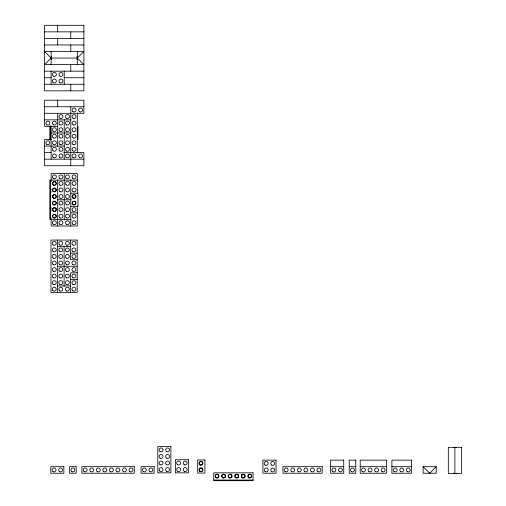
<?xml version="1.0" encoding="UTF-8"?>
<svg xmlns="http://www.w3.org/2000/svg" width="506" height="506" viewBox="0 0 506 506"><rect width="100%" height="100%" fill="white"/><g stroke="black" fill="none" stroke-linecap="round" stroke-linejoin="round"><path stroke-width="0.76" d="M51.492 59.563L51.119 58.063L51.492 56.564M76.956 59.563L77.329 58.063L76.956 56.564M52.694 208.636L53.003 208.225M224.968 477.506L225.284 477.095M238.073 477.506L238.389 477.095M241.817 475.292L242.077 474.957M51.119 58.063L44.566 64.616L83.882 64.616L77.329 58.063L51.119 58.063L44.566 51.511L83.882 51.511L77.329 58.063M436.223 466.684L429.676 473.236L423.124 466.684L423.124 473.236L436.223 473.236L436.223 466.684L423.124 466.684M55.382 191.66L55.786 191.35M55.382 204.766L55.786 204.456M53.238 208.459L53.579 208.2A1.638 1.638 0 0 1 56.033 209.617A1.638 1.638 0 0 1 53.579 211.034A1.638 1.638 0 0 1 53.579 208.2M241.849 474.723L242.254 474.413A1.967 1.967 0 0 1 245.201 476.114A1.967 1.967 0 0 1 242.254 477.816L241.849 477.506M453.382 447.715L454.881 447.336L456.38 447.715M453.382 473.173L454.881 473.546L456.38 473.173M44.566 31.853L83.882 31.853M44.566 38.405L83.882 38.405M44.566 44.958L83.882 44.958M44.566 71.169L83.882 71.169M44.566 77.722L51.119 77.722M64.224 77.722L83.882 77.722M44.566 84.274L83.882 84.274M44.566 106.753L83.882 106.753M44.566 113.3L83.882 113.3L83.882 100.201L44.566 100.201L44.566 126.405L57.671 126.405M44.566 119.852L70.777 119.852M77.329 126.405L77.987 126.405L77.987 139.511L77.329 139.511M51.119 132.958L71.163 132.958M51.119 139.511L44.566 139.511L44.566 165.721L83.882 165.721L83.882 152.616L63.838 152.616M44.566 146.063L64.224 146.063M44.566 152.616L51.119 152.616M44.566 159.169L83.882 159.169M77.329 180.13L49.809 180.13L49.809 219.446L71.163 219.446M50.467 180.787L51.119 180.787M50.467 181.445L51.119 181.445M50.467 189.307L51.119 189.307M50.467 189.959L51.119 189.959M52.428 189.959L52.757 189.959M56.033 189.959A1.638 1.638 0 0 0 53.579 188.542A1.638 1.638 0 0 0 53.579 191.382A1.638 1.638 0 0 0 56.033 189.959L56.362 189.959A1.967 1.967 0 0 1 53.415 191.66L53.003 191.35M50.467 191.597L51.119 191.597M50.467 192.255L51.119 192.255M70.777 193.235L77.987 193.235L77.987 206.34L70.777 206.34M57.286 199.788L71.163 199.788M50.467 207.732L51.119 207.732M50.467 208.39L51.119 208.39M50.467 209.617L51.119 209.617M50.467 210.275L51.119 210.275M70.777 212.893L77.329 212.893M50.467 218.137L51.119 218.137M50.467 218.794L51.119 218.794M57.545 246.612L70.65 246.612M70.65 253.164L77.203 253.164M77.203 259.717L70.65 259.717L70.65 240.059M57.159 266.27L77.203 266.27M77.203 272.823L70.65 272.823L70.65 292.481M70.65 279.375L77.203 279.375M57.545 285.928L70.65 285.928M330.633 466.684L343.738 466.684M349.222 466.684L355.775 466.684M360.196 466.684L386.407 466.684M391.91 466.684L411.568 466.684M213.753 480.042L253.063 480.042M53.003 204.456L53.415 204.766A1.967 1.967 0 0 0 56.362 203.064A1.967 1.967 0 0 0 53.415 201.363A1.967 1.967 0 0 0 53.415 204.766M55.217 208.2L55.552 208.459M55.786 208.225L56.096 208.636M241.817 476.93L242.077 477.272M238.073 474.723L238.389 475.128M224.968 474.723L225.284 475.128M454.881 447.336L454.881 473.546M223.582 474.147L223.582 474.476M223.582 477.753L223.582 478.081M77.329 51.511L77.329 64.616M77.329 112.92L77.329 153.002M77.329 193.621L77.329 173.577L51.119 173.577L51.119 180.623M77.329 205.955L77.329 225.999L51.119 225.999L51.119 219.06M70.777 31.853L70.777 38.405M70.777 44.958L70.777 51.511M70.777 64.616L70.777 71.169M70.777 84.274L70.777 90.827M70.777 106.753L70.777 165.721M70.777 179.744L70.777 225.999M64.224 71.169L64.224 84.274M64.224 119.852L64.224 159.169M64.224 173.577L64.224 219.832M64.098 246.226L64.098 286.314M57.671 25.3L57.671 31.853M57.671 38.405L57.671 44.958M57.671 100.201L57.671 106.753M57.671 113.3L57.671 146.651M57.671 179.839L57.671 225.999M57.545 240.059L57.545 292.481M51.119 51.511L51.119 64.616M51.119 71.169L51.119 84.274M51.119 125.886L51.119 159.169M50.467 125.886L50.467 140.13M50.467 180.13L50.467 219.446M49.809 125.886L49.809 140.035M53.415 191.66A1.967 1.967 0 0 1 53.415 188.257A1.967 1.967 0 0 1 56.362 189.959M242.254 477.816A1.967 1.967 0 0 1 242.254 474.413M83.882 25.3L44.566 25.3L44.566 90.827L83.882 90.827L83.882 25.3M77.203 240.059L50.992 240.059L50.992 292.481L77.203 292.481L77.203 240.059M170.895 446.627L157.79 446.627L157.79 472.838L170.895 472.838L170.895 446.627M461.434 447.336L448.329 447.336L448.329 473.546L461.434 473.546L461.434 447.336M188.485 459.733L175.38 459.733L175.38 472.838L188.485 472.838L188.485 459.733M204.911 459.967L197.701 459.967L197.701 473.072L204.911 473.072L204.911 459.967M276.017 460.131L262.911 460.131L262.911 473.236L276.017 473.236L276.017 460.131M343.738 460.131L330.633 460.131L330.633 473.236L343.738 473.236L343.738 460.131M355.775 460.131L349.222 460.131L349.222 473.236L355.775 473.236L355.775 460.131M386.407 460.131L360.196 460.131L360.196 473.236L386.407 473.236L386.407 460.131M411.568 460.131L391.91 460.131L391.91 473.236L411.568 473.236L411.568 460.131M63.864 466.684L50.758 466.684L50.758 473.236L63.864 473.236L63.864 466.684M76.172 466.684L69.626 466.684L69.626 473.236L76.172 473.236L76.172 466.684M134.305 466.684L81.883 466.684L81.883 473.236L134.305 473.236L134.305 466.684M154.166 466.684L141.06 466.684L141.06 473.236L154.166 473.236L154.166 466.684M322.227 466.684L282.917 466.684L282.917 473.236L322.227 473.236L322.227 466.684M253.063 472.838L213.753 472.838L213.753 480.7L253.063 480.7L253.063 472.838M59.556 82.383A1.967 1.967 0 0 0 62.845 81.504A1.967 1.967 0 0 0 60.442 79.094A1.967 1.967 0 0 0 59.556 82.383M59.967 76.147A1.967 1.967 0 0 0 62.915 74.445A1.967 1.967 0 0 0 59.967 72.744A1.967 1.967 0 0 0 59.967 76.147M53.003 82.383A1.967 1.967 0 0 0 56.292 81.504A1.967 1.967 0 0 0 53.889 79.094A1.967 1.967 0 0 0 53.003 82.383M53.415 76.147A1.967 1.967 0 0 0 56.362 74.445A1.967 1.967 0 0 0 53.415 72.744A1.967 1.967 0 0 0 53.415 76.147M184.222 471.263A1.967 1.967 0 0 0 187.169 469.562A1.967 1.967 0 0 0 184.222 467.86A1.967 1.967 0 0 0 184.222 471.263M184.222 464.71A1.967 1.967 0 0 0 187.169 463.009A1.967 1.967 0 0 0 184.222 461.308A1.967 1.967 0 0 0 184.222 464.71M177.669 471.263A1.967 1.967 0 0 0 180.617 469.562A1.967 1.967 0 0 0 177.669 467.86A1.967 1.967 0 0 0 177.669 471.263M177.264 464.4A1.967 1.967 0 0 0 180.553 463.515A1.967 1.967 0 0 0 178.144 461.111A1.967 1.967 0 0 0 177.264 464.4M394.206 471.662A1.967 1.967 0 0 0 397.153 469.96A1.967 1.967 0 0 0 394.206 468.259A1.967 1.967 0 0 0 394.206 471.662M407.311 471.662A1.967 1.967 0 0 0 410.258 469.96A1.967 1.967 0 0 0 407.311 468.259A1.967 1.967 0 0 0 407.311 471.662M400.758 471.662A1.967 1.967 0 0 0 403.706 469.96A1.967 1.967 0 0 0 400.758 468.259A1.967 1.967 0 0 0 400.758 471.662M351.518 471.662A1.967 1.967 0 0 0 354.466 469.96A1.967 1.967 0 0 0 351.518 468.259A1.967 1.967 0 0 0 351.518 471.662M59.556 157.284A1.967 1.967 0 0 0 62.845 156.405A1.967 1.967 0 0 0 60.442 153.995A1.967 1.967 0 0 0 59.556 157.284M53.003 157.284A1.967 1.967 0 0 0 56.292 156.405A1.967 1.967 0 0 0 53.889 153.995A1.967 1.967 0 0 0 53.003 157.284M53.003 150.731A1.967 1.967 0 0 0 56.292 149.852A1.967 1.967 0 0 0 53.889 147.442A1.967 1.967 0 0 0 53.003 150.731M59.967 151.041A1.967 1.967 0 0 0 62.915 149.34A1.967 1.967 0 0 0 59.967 147.638A1.967 1.967 0 0 0 59.967 151.041M53.415 124.837A1.967 1.967 0 0 0 56.362 123.129A1.967 1.967 0 0 0 53.415 121.427A1.967 1.967 0 0 0 53.415 124.837M46.862 124.837A1.967 1.967 0 0 0 49.809 123.129A1.967 1.967 0 0 0 46.862 121.427A1.967 1.967 0 0 0 46.862 124.837M79.625 111.731A1.967 1.967 0 0 0 82.573 110.023A1.967 1.967 0 0 0 79.625 108.322A1.967 1.967 0 0 0 79.625 111.731M73.073 111.731A1.967 1.967 0 0 0 76.02 110.023A1.967 1.967 0 0 0 73.073 108.322A1.967 1.967 0 0 0 73.073 111.731M66.52 118.284A1.967 1.967 0 0 0 69.467 116.576A1.967 1.967 0 0 0 66.52 114.875A1.967 1.967 0 0 0 66.52 118.284M59.967 118.284A1.967 1.967 0 0 0 62.915 116.576A1.967 1.967 0 0 0 59.967 114.875A1.967 1.967 0 0 0 59.967 118.284M53.415 137.936A1.967 1.967 0 0 0 56.362 136.234A1.967 1.967 0 0 0 53.415 134.533A1.967 1.967 0 0 0 53.415 137.936M53.415 144.488A1.967 1.967 0 0 0 56.362 142.787A1.967 1.967 0 0 0 53.415 141.085A1.967 1.967 0 0 0 53.415 144.488M53.003 131.073A1.967 1.967 0 0 0 56.292 130.194A1.967 1.967 0 0 0 53.889 127.784A1.967 1.967 0 0 0 53.003 131.073M59.967 144.488A1.967 1.967 0 0 0 62.915 142.787A1.967 1.967 0 0 0 59.967 141.085A1.967 1.967 0 0 0 59.967 144.488M66.52 144.488A1.967 1.967 0 0 0 69.467 142.787A1.967 1.967 0 0 0 66.52 141.085A1.967 1.967 0 0 0 66.52 144.488M66.52 151.041A1.967 1.967 0 0 0 69.467 149.34A1.967 1.967 0 0 0 66.52 147.638A1.967 1.967 0 0 0 66.52 151.041M66.52 137.936A1.967 1.967 0 0 0 69.467 136.234A1.967 1.967 0 0 0 66.52 134.533A1.967 1.967 0 0 0 66.52 137.936M59.967 137.936A1.967 1.967 0 0 0 62.915 136.234A1.967 1.967 0 0 0 59.967 134.533A1.967 1.967 0 0 0 59.967 137.936M66.52 131.389A1.967 1.967 0 0 0 69.467 129.681A1.967 1.967 0 0 0 66.52 127.98A1.967 1.967 0 0 0 66.52 131.389M66.52 124.837A1.967 1.967 0 0 0 69.467 123.129A1.967 1.967 0 0 0 66.52 121.427A1.967 1.967 0 0 0 66.52 124.837M59.967 131.389A1.967 1.967 0 0 0 62.915 129.681A1.967 1.967 0 0 0 59.967 127.98A1.967 1.967 0 0 0 59.967 131.389M59.967 124.837A1.967 1.967 0 0 0 62.915 123.129A1.967 1.967 0 0 0 59.967 121.427A1.967 1.967 0 0 0 59.967 124.837M66.52 157.594A1.967 1.967 0 0 0 69.467 155.892A1.967 1.967 0 0 0 66.52 154.191A1.967 1.967 0 0 0 66.52 157.594M73.073 157.594A1.967 1.967 0 0 0 76.02 155.892A1.967 1.967 0 0 0 73.073 154.191A1.967 1.967 0 0 0 73.073 157.594M79.625 157.594A1.967 1.967 0 0 0 82.573 155.892A1.967 1.967 0 0 0 79.625 154.191A1.967 1.967 0 0 0 79.625 157.594M46.451 144.178A1.967 1.967 0 0 0 49.74 143.299A1.967 1.967 0 0 0 47.336 140.889A1.967 1.967 0 0 0 46.451 144.178M73.073 137.936A1.967 1.967 0 0 0 76.02 136.234A1.967 1.967 0 0 0 73.073 134.533A1.967 1.967 0 0 0 73.073 137.936M72.662 150.731A1.967 1.967 0 0 0 75.951 149.852A1.967 1.967 0 0 0 73.547 147.442A1.967 1.967 0 0 0 72.662 150.731M73.073 144.488A1.967 1.967 0 0 0 76.02 142.787A1.967 1.967 0 0 0 73.073 141.085A1.967 1.967 0 0 0 73.073 144.488M73.073 131.389A1.967 1.967 0 0 0 76.02 129.681A1.967 1.967 0 0 0 73.073 127.98A1.967 1.967 0 0 0 73.073 131.389M73.073 124.837A1.967 1.967 0 0 0 76.02 123.129A1.967 1.967 0 0 0 73.073 121.427A1.967 1.967 0 0 0 73.073 124.837M73.073 118.284A1.967 1.967 0 0 0 76.02 116.576A1.967 1.967 0 0 0 73.073 114.875A1.967 1.967 0 0 0 73.073 118.284M199.996 471.497A1.967 1.967 0 0 0 202.944 469.796A1.967 1.967 0 0 0 199.996 468.094A1.967 1.967 0 0 0 199.996 471.497M199.996 464.944A1.967 1.967 0 0 0 202.944 463.243A1.967 1.967 0 0 0 199.996 461.542A1.967 1.967 0 0 0 199.996 464.944M200.161 464.66A1.638 1.638 0 0 0 202.615 463.243A1.638 1.638 0 0 0 200.161 461.826A1.638 1.638 0 0 0 200.161 464.66M200.161 471.212A1.638 1.638 0 0 0 202.615 469.796A1.638 1.638 0 0 0 200.161 468.379A1.638 1.638 0 0 0 200.161 471.212M53.415 211.318A1.967 1.967 0 0 0 56.362 209.617A1.967 1.967 0 0 0 53.415 207.915A1.967 1.967 0 0 0 53.415 211.318M53.415 198.213A1.967 1.967 0 0 0 56.362 196.511A1.967 1.967 0 0 0 53.415 194.81A1.967 1.967 0 0 0 53.415 198.213M53.579 204.481A1.638 1.638 0 0 0 56.033 203.064A1.638 1.638 0 0 0 53.579 201.647A1.638 1.638 0 0 0 53.579 204.481M53.579 184.829A1.638 1.638 0 0 0 56.033 183.406A1.638 1.638 0 0 0 53.579 181.989A1.638 1.638 0 0 0 53.579 184.829M53.415 217.871A1.967 1.967 0 0 0 56.362 216.17A1.967 1.967 0 0 0 53.415 214.468A1.967 1.967 0 0 0 53.415 217.871M53.415 185.107A1.967 1.967 0 0 0 56.362 183.406A1.967 1.967 0 0 0 53.415 181.705A1.967 1.967 0 0 0 53.415 185.107M53.579 217.586A1.638 1.638 0 0 0 56.033 216.17A1.638 1.638 0 0 0 53.579 214.753A1.638 1.638 0 0 0 53.579 217.586M53.579 197.935A1.638 1.638 0 0 0 56.033 196.511A1.638 1.638 0 0 0 53.579 195.095A1.638 1.638 0 0 0 53.579 197.935M72.662 211.008A1.967 1.967 0 0 0 75.951 210.129A1.967 1.967 0 0 0 73.547 207.719A1.967 1.967 0 0 0 72.662 211.008M73.073 191.66A1.967 1.967 0 0 0 76.02 189.959A1.967 1.967 0 0 0 73.073 188.257A1.967 1.967 0 0 0 73.073 191.66M73.073 185.107A1.967 1.967 0 0 0 76.02 183.406A1.967 1.967 0 0 0 73.073 181.705A1.967 1.967 0 0 0 73.073 185.107M73.073 217.871A1.967 1.967 0 0 0 76.02 216.17A1.967 1.967 0 0 0 73.073 214.468A1.967 1.967 0 0 0 73.073 217.871M72.662 224.114A1.967 1.967 0 0 0 75.951 223.235A1.967 1.967 0 0 0 73.547 220.825A1.967 1.967 0 0 0 72.662 224.114M72.662 204.456A1.967 1.967 0 0 0 75.951 203.576A1.967 1.967 0 0 0 73.547 201.167A1.967 1.967 0 0 0 72.662 204.456M73.073 198.213A1.967 1.967 0 0 0 76.02 196.511A1.967 1.967 0 0 0 73.073 194.81A1.967 1.967 0 0 0 73.073 198.213M73.237 197.935A1.638 1.638 0 0 0 75.691 196.511A1.638 1.638 0 0 0 73.237 195.095A1.638 1.638 0 0 0 73.237 197.935M72.896 204.222A1.638 1.638 0 0 0 75.634 203.488A1.638 1.638 0 0 0 73.629 201.483A1.638 1.638 0 0 0 72.896 204.222M59.556 224.114A1.967 1.967 0 0 0 62.845 223.235A1.967 1.967 0 0 0 60.442 220.825A1.967 1.967 0 0 0 59.556 224.114M66.52 224.424A1.967 1.967 0 0 0 69.467 222.722A1.967 1.967 0 0 0 66.52 221.021A1.967 1.967 0 0 0 66.52 224.424M53.003 224.114A1.967 1.967 0 0 0 56.292 223.235A1.967 1.967 0 0 0 53.889 220.825A1.967 1.967 0 0 0 53.003 224.114M59.967 217.871A1.967 1.967 0 0 0 62.915 216.17A1.967 1.967 0 0 0 59.967 214.468A1.967 1.967 0 0 0 59.967 217.871M59.967 211.318A1.967 1.967 0 0 0 62.915 209.617A1.967 1.967 0 0 0 59.967 207.915A1.967 1.967 0 0 0 59.967 211.318M66.52 211.318A1.967 1.967 0 0 0 69.467 209.617A1.967 1.967 0 0 0 66.52 207.915A1.967 1.967 0 0 0 66.52 211.318M66.52 217.871A1.967 1.967 0 0 0 69.467 216.17A1.967 1.967 0 0 0 66.52 214.468A1.967 1.967 0 0 0 66.52 217.871M66.52 204.766A1.967 1.967 0 0 0 69.467 203.064A1.967 1.967 0 0 0 66.52 201.363A1.967 1.967 0 0 0 66.52 204.766M59.967 204.766A1.967 1.967 0 0 0 62.915 203.064A1.967 1.967 0 0 0 59.967 201.363A1.967 1.967 0 0 0 59.967 204.766M66.52 198.213A1.967 1.967 0 0 0 69.467 196.511A1.967 1.967 0 0 0 66.52 194.81A1.967 1.967 0 0 0 66.52 198.213M66.109 184.798A1.967 1.967 0 0 0 69.398 183.918A1.967 1.967 0 0 0 66.994 181.509A1.967 1.967 0 0 0 66.109 184.798M59.967 185.107A1.967 1.967 0 0 0 62.915 183.406A1.967 1.967 0 0 0 59.967 181.705A1.967 1.967 0 0 0 59.967 185.107M66.52 191.66A1.967 1.967 0 0 0 69.467 189.959A1.967 1.967 0 0 0 66.52 188.257A1.967 1.967 0 0 0 66.52 191.66M59.967 198.213A1.967 1.967 0 0 0 62.915 196.511A1.967 1.967 0 0 0 59.967 194.81A1.967 1.967 0 0 0 59.967 198.213M59.967 191.66A1.967 1.967 0 0 0 62.915 189.959A1.967 1.967 0 0 0 59.967 188.257A1.967 1.967 0 0 0 59.967 191.66M66.109 178.245A1.967 1.967 0 0 0 69.398 177.366A1.967 1.967 0 0 0 66.994 174.956A1.967 1.967 0 0 0 66.109 178.245M72.662 178.245A1.967 1.967 0 0 0 75.951 177.366A1.967 1.967 0 0 0 73.547 174.956A1.967 1.967 0 0 0 72.662 178.245M53.003 178.245A1.967 1.967 0 0 0 56.292 177.366A1.967 1.967 0 0 0 53.889 174.956A1.967 1.967 0 0 0 53.003 178.245M59.556 178.245A1.967 1.967 0 0 0 62.845 177.366A1.967 1.967 0 0 0 60.442 174.956A1.967 1.967 0 0 0 59.556 178.245M362.486 471.662A1.967 1.967 0 0 0 365.433 469.96A1.967 1.967 0 0 0 362.486 468.259A1.967 1.967 0 0 0 362.486 471.662M369.038 471.662A1.967 1.967 0 0 0 371.986 469.96A1.967 1.967 0 0 0 369.038 468.259A1.967 1.967 0 0 0 369.038 471.662M382.144 471.662A1.967 1.967 0 0 0 385.091 469.96A1.967 1.967 0 0 0 382.144 468.259A1.967 1.967 0 0 0 382.144 471.662M375.591 471.662A1.967 1.967 0 0 0 378.539 469.96A1.967 1.967 0 0 0 375.591 468.259A1.967 1.967 0 0 0 375.591 471.662M339.482 471.662A1.967 1.967 0 0 0 342.429 469.96A1.967 1.967 0 0 0 339.482 468.259A1.967 1.967 0 0 0 339.482 471.662M332.518 471.352A1.967 1.967 0 0 0 335.807 470.472A1.967 1.967 0 0 0 333.403 468.063A1.967 1.967 0 0 0 332.518 471.352M304.865 471.662A1.967 1.967 0 0 0 307.812 469.96A1.967 1.967 0 0 0 304.865 468.259A1.967 1.967 0 0 0 304.865 471.662M317.97 471.662A1.967 1.967 0 0 0 320.918 469.96A1.967 1.967 0 0 0 317.97 468.259A1.967 1.967 0 0 0 317.97 471.662M311.418 471.662A1.967 1.967 0 0 0 314.365 469.96A1.967 1.967 0 0 0 311.418 468.259A1.967 1.967 0 0 0 311.418 471.662M298.312 471.662A1.967 1.967 0 0 0 301.26 469.96A1.967 1.967 0 0 0 298.312 468.259A1.967 1.967 0 0 0 298.312 471.662M291.76 471.662A1.967 1.967 0 0 0 294.707 469.96A1.967 1.967 0 0 0 291.76 468.259A1.967 1.967 0 0 0 291.76 471.662M285.207 471.662A1.967 1.967 0 0 0 288.154 469.96A1.967 1.967 0 0 0 285.207 468.259A1.967 1.967 0 0 0 285.207 471.662M271.76 471.662A1.967 1.967 0 0 0 274.707 469.96A1.967 1.967 0 0 0 271.76 468.259A1.967 1.967 0 0 0 271.76 471.662M265.207 471.662A1.967 1.967 0 0 0 268.155 469.96A1.967 1.967 0 0 0 265.207 468.259A1.967 1.967 0 0 0 265.207 471.662M265.207 465.109A1.967 1.967 0 0 0 268.155 463.407A1.967 1.967 0 0 0 265.207 461.706A1.967 1.967 0 0 0 265.207 465.109M271.76 465.109A1.967 1.967 0 0 0 274.707 463.407A1.967 1.967 0 0 0 271.76 461.706A1.967 1.967 0 0 0 271.76 465.109M222.596 477.816A1.967 1.967 0 0 0 225.543 476.114A1.967 1.967 0 0 0 222.596 474.413A1.967 1.967 0 0 0 222.596 477.816M222.76 477.531A1.638 1.638 0 0 0 225.221 476.114A1.638 1.638 0 0 0 222.76 474.698A1.638 1.638 0 0 0 222.76 477.531M235.701 477.816A1.967 1.967 0 0 0 238.649 476.114A1.967 1.967 0 0 0 235.701 474.413A1.967 1.967 0 0 0 235.701 477.816M242.418 477.531A1.638 1.638 0 0 0 244.879 476.114A1.638 1.638 0 0 0 242.418 474.698A1.638 1.638 0 0 0 242.418 477.531M229.148 477.816A1.967 1.967 0 0 0 232.096 476.114A1.967 1.967 0 0 0 229.148 474.413A1.967 1.967 0 0 0 229.148 477.816M235.866 477.531A1.638 1.638 0 0 0 238.326 476.114A1.638 1.638 0 0 0 235.866 474.698A1.638 1.638 0 0 0 235.866 477.531M215.872 477.272A1.638 1.638 0 0 0 218.611 476.538A1.638 1.638 0 0 0 216.606 474.533A1.638 1.638 0 0 0 215.872 477.272M248.807 477.816A1.967 1.967 0 0 0 251.754 476.114A1.967 1.967 0 0 0 248.807 474.413A1.967 1.967 0 0 0 248.807 477.816M216.043 477.816A1.967 1.967 0 0 0 218.99 476.114A1.967 1.967 0 0 0 216.043 474.413A1.967 1.967 0 0 0 216.043 477.816M248.971 477.531A1.638 1.638 0 0 0 251.425 476.114A1.638 1.638 0 0 0 248.971 474.698A1.638 1.638 0 0 0 248.971 477.531M229.313 477.531A1.638 1.638 0 0 0 231.773 476.114A1.638 1.638 0 0 0 229.313 474.698A1.638 1.638 0 0 0 229.313 477.531M72.94 258.142A1.967 1.967 0 0 0 75.887 256.441A1.967 1.967 0 0 0 72.94 254.739A1.967 1.967 0 0 0 72.94 258.142M72.94 245.037A1.967 1.967 0 0 0 75.887 243.335A1.967 1.967 0 0 0 72.94 241.634A1.967 1.967 0 0 0 72.94 245.037M72.94 251.59A1.967 1.967 0 0 0 75.887 249.888A1.967 1.967 0 0 0 72.94 248.187A1.967 1.967 0 0 0 72.94 251.59M72.94 277.8A1.967 1.967 0 0 0 75.887 276.099A1.967 1.967 0 0 0 72.94 274.397A1.967 1.967 0 0 0 72.94 277.8M72.94 284.353A1.967 1.967 0 0 0 75.887 282.652A1.967 1.967 0 0 0 72.94 280.95A1.967 1.967 0 0 0 72.94 284.353M72.94 290.906A1.967 1.967 0 0 0 75.887 289.204A1.967 1.967 0 0 0 72.94 287.503A1.967 1.967 0 0 0 72.94 290.906M59.834 245.037A1.967 1.967 0 0 0 62.788 243.335A1.967 1.967 0 0 0 59.834 241.634A1.967 1.967 0 0 0 59.834 245.037M66.387 245.037A1.967 1.967 0 0 0 69.335 243.335A1.967 1.967 0 0 0 66.387 241.634A1.967 1.967 0 0 0 66.387 245.037M59.834 290.906A1.967 1.967 0 0 0 62.788 289.204A1.967 1.967 0 0 0 59.834 287.503A1.967 1.967 0 0 0 59.834 290.906M66.387 290.906A1.967 1.967 0 0 0 69.335 289.204A1.967 1.967 0 0 0 66.387 287.503A1.967 1.967 0 0 0 66.387 290.906M59.834 284.353A1.967 1.967 0 0 0 62.788 282.652A1.967 1.967 0 0 0 59.834 280.95A1.967 1.967 0 0 0 59.834 284.353M59.834 277.8A1.967 1.967 0 0 0 62.788 276.099A1.967 1.967 0 0 0 59.834 274.397A1.967 1.967 0 0 0 59.834 277.8M66.387 277.8A1.967 1.967 0 0 0 69.335 276.099A1.967 1.967 0 0 0 66.387 274.397A1.967 1.967 0 0 0 66.387 277.8M66.387 284.353A1.967 1.967 0 0 0 69.335 282.652A1.967 1.967 0 0 0 66.387 280.95A1.967 1.967 0 0 0 66.387 284.353M72.94 271.248A1.967 1.967 0 0 0 75.887 269.546A1.967 1.967 0 0 0 72.94 267.845A1.967 1.967 0 0 0 72.94 271.248M66.387 271.248A1.967 1.967 0 0 0 69.335 269.546A1.967 1.967 0 0 0 66.387 267.845A1.967 1.967 0 0 0 66.387 271.248M59.834 271.248A1.967 1.967 0 0 0 62.788 269.546A1.967 1.967 0 0 0 59.834 267.845A1.967 1.967 0 0 0 59.834 271.248M66.387 264.695A1.967 1.967 0 0 0 69.335 262.993A1.967 1.967 0 0 0 66.387 261.292A1.967 1.967 0 0 0 66.387 264.695M72.94 264.695A1.967 1.967 0 0 0 75.887 262.993A1.967 1.967 0 0 0 72.94 261.292A1.967 1.967 0 0 0 72.94 264.695M66.387 251.59A1.967 1.967 0 0 0 69.335 249.888A1.967 1.967 0 0 0 66.387 248.187A1.967 1.967 0 0 0 66.387 251.59M59.834 251.59A1.967 1.967 0 0 0 62.788 249.888A1.967 1.967 0 0 0 59.834 248.187A1.967 1.967 0 0 0 59.834 251.59M66.387 258.142A1.967 1.967 0 0 0 69.335 256.441A1.967 1.967 0 0 0 66.387 254.739A1.967 1.967 0 0 0 66.387 258.142M59.834 264.695A1.967 1.967 0 0 0 62.788 262.993A1.967 1.967 0 0 0 59.834 261.292A1.967 1.967 0 0 0 59.834 264.695M59.834 258.142A1.967 1.967 0 0 0 62.788 256.441A1.967 1.967 0 0 0 59.834 254.739A1.967 1.967 0 0 0 59.834 258.142M52.877 290.589A1.967 1.967 0 0 0 56.166 289.71A1.967 1.967 0 0 0 53.756 287.307A1.967 1.967 0 0 0 52.877 290.589M53.282 284.353A1.967 1.967 0 0 0 56.236 282.652A1.967 1.967 0 0 0 53.282 280.95A1.967 1.967 0 0 0 53.282 284.353M53.282 277.8A1.967 1.967 0 0 0 56.236 276.099A1.967 1.967 0 0 0 53.282 274.397A1.967 1.967 0 0 0 53.282 277.8M53.282 271.248A1.967 1.967 0 0 0 56.236 269.546A1.967 1.967 0 0 0 53.282 267.845A1.967 1.967 0 0 0 53.282 271.248M53.282 245.037A1.967 1.967 0 0 0 56.236 243.335A1.967 1.967 0 0 0 53.282 241.634A1.967 1.967 0 0 0 53.282 245.037M53.282 251.59A1.967 1.967 0 0 0 56.236 249.888A1.967 1.967 0 0 0 53.282 248.187A1.967 1.967 0 0 0 53.282 251.59M53.282 264.695A1.967 1.967 0 0 0 56.236 262.993A1.967 1.967 0 0 0 53.282 261.292A1.967 1.967 0 0 0 53.282 264.695M53.282 258.142A1.967 1.967 0 0 0 56.236 256.441A1.967 1.967 0 0 0 53.282 254.739A1.967 1.967 0 0 0 53.282 258.142M160.086 451.605A1.967 1.967 0 0 0 163.033 449.904A1.967 1.967 0 0 0 160.086 448.202A1.967 1.967 0 0 0 160.086 451.605M166.638 451.605A1.967 1.967 0 0 0 169.586 449.904A1.967 1.967 0 0 0 166.638 448.202A1.967 1.967 0 0 0 166.638 451.605M166.638 458.158A1.967 1.967 0 0 0 169.586 456.456A1.967 1.967 0 0 0 166.638 454.755A1.967 1.967 0 0 0 166.638 458.158M160.086 458.158A1.967 1.967 0 0 0 163.033 456.456A1.967 1.967 0 0 0 160.086 454.755A1.967 1.967 0 0 0 160.086 458.158M159.675 470.953A1.967 1.967 0 0 0 162.964 470.068A1.967 1.967 0 0 0 160.56 467.664A1.967 1.967 0 0 0 159.675 470.953M166.638 471.263A1.967 1.967 0 0 0 169.586 469.562A1.967 1.967 0 0 0 166.638 467.86A1.967 1.967 0 0 0 166.638 471.263M160.086 464.71A1.967 1.967 0 0 0 163.033 463.009A1.967 1.967 0 0 0 160.086 461.308A1.967 1.967 0 0 0 160.086 464.71M166.638 464.71A1.967 1.967 0 0 0 169.586 463.009A1.967 1.967 0 0 0 166.638 461.308A1.967 1.967 0 0 0 166.638 464.71M143.356 471.662A1.967 1.967 0 0 0 146.304 469.96A1.967 1.967 0 0 0 143.356 468.259A1.967 1.967 0 0 0 143.356 471.662M149.909 471.662A1.967 1.967 0 0 0 152.856 469.96A1.967 1.967 0 0 0 149.909 468.259A1.967 1.967 0 0 0 149.909 471.662M129.637 471.352A1.967 1.967 0 0 0 132.926 470.472A1.967 1.967 0 0 0 130.523 468.063A1.967 1.967 0 0 0 129.637 471.352M123.496 471.662A1.967 1.967 0 0 0 126.443 469.96A1.967 1.967 0 0 0 123.496 468.259A1.967 1.967 0 0 0 123.496 471.662M116.943 471.662A1.967 1.967 0 0 0 119.89 469.96A1.967 1.967 0 0 0 116.943 468.259A1.967 1.967 0 0 0 116.943 471.662M110.39 471.662A1.967 1.967 0 0 0 113.338 469.96A1.967 1.967 0 0 0 110.39 468.259A1.967 1.967 0 0 0 110.39 471.662M84.179 471.662A1.967 1.967 0 0 0 87.127 469.96A1.967 1.967 0 0 0 84.179 468.259A1.967 1.967 0 0 0 84.179 471.662M90.732 471.662A1.967 1.967 0 0 0 93.68 469.96A1.967 1.967 0 0 0 90.732 468.259A1.967 1.967 0 0 0 90.732 471.662M103.838 471.662A1.967 1.967 0 0 0 106.785 469.96A1.967 1.967 0 0 0 103.838 468.259A1.967 1.967 0 0 0 103.838 471.662M97.285 471.662A1.967 1.967 0 0 0 100.232 469.96A1.967 1.967 0 0 0 97.285 468.259A1.967 1.967 0 0 0 97.285 471.662M71.915 471.662A1.967 1.967 0 0 0 74.863 469.96A1.967 1.967 0 0 0 71.915 468.259A1.967 1.967 0 0 0 71.915 471.662M53.054 471.662A1.967 1.967 0 0 0 56.002 469.96A1.967 1.967 0 0 0 53.054 468.259A1.967 1.967 0 0 0 53.054 471.662M59.607 471.662A1.967 1.967 0 0 0 62.554 469.96A1.967 1.967 0 0 0 59.607 468.259A1.967 1.967 0 0 0 59.607 471.662"/></g></svg>
